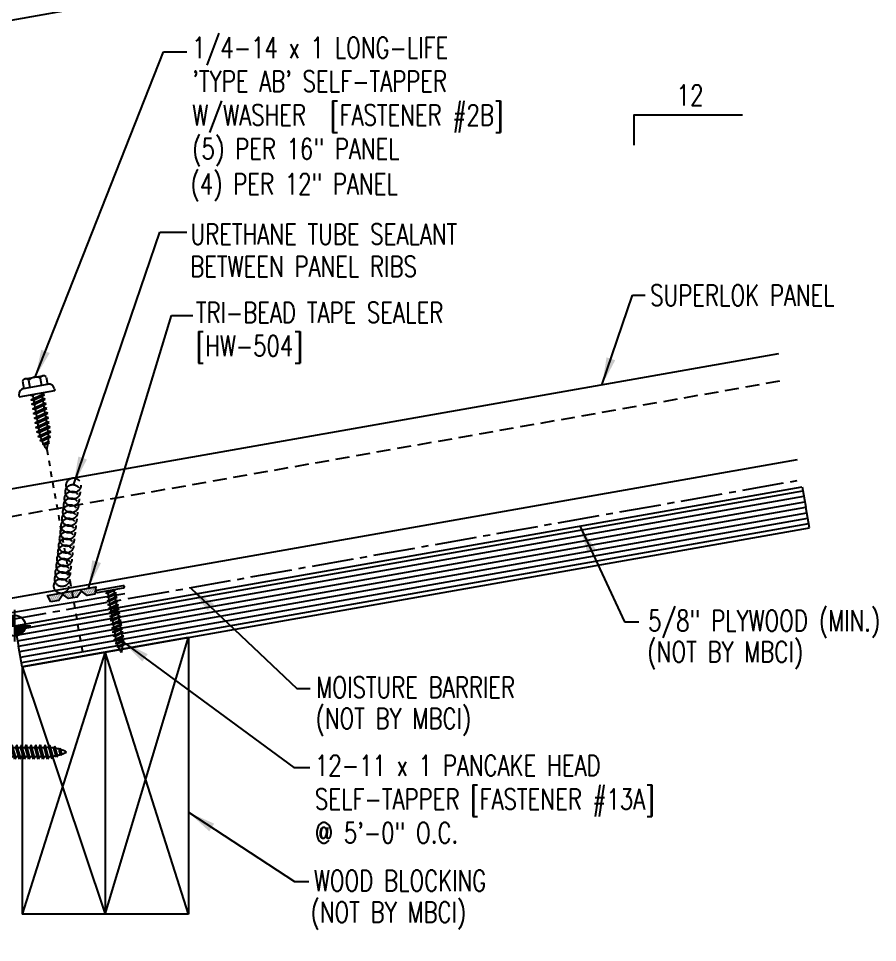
# Model space of a CAD drawing. Header units: inches. Extents: x 1.1 to 39.6, y 6.9 to 55.3.
# Drawn here: x 24.15 to 39.64, y 18.4 to 35.05 of the extents above; entities that cross this region are included whole.
import ezdxf
from ezdxf.enums import TextEntityAlignment as Align

# ---------------------------------------------------------------- set-up
doc = ezdxf.new("R2010")
doc.units = ezdxf.units.IN
doc.header["$MEASUREMENT"] = 0
for name, pattern in [('CENTER2', [1.125, 0.75, -0.125, 0.125, -0.125]), ('DASH3', [0.125, 0.0625, -0.0625]), ('HIDDEN2', [0.1875, 0.125, -0.0625])]:
    doc.linetypes.add(name, pattern=pattern)
for name, color, linetype in [('BARRIER', 253, 'CENTER2'), ('DIM', 2, 'Continuous'), ('FASTENER', 9, 'Continuous'), ('MARK', 1, 'Continuous'), ('PANEL', 11, 'Continuous'), ('SEALANT', 253, 'CENTER2'), ('SECTION', 11, 'Continuous'), ('TAPE', 8, 'Continuous'), ('TEXT', 2, 'Continuous'), ('TRIM', 6, 'Continuous'), ('WOOD', 3, 'Continuous')]:
    doc.layers.add(name, color=color, linetype=linetype)
doc.styles.add('TEXT', font='SIMPLEX', dxfattribs={"width": 0.75, "height": 6})
doc.styles.add('TEXT1', font='ROMANS.shx', dxfattribs={"width": 0.75, "height": 0.375})
doc.dimstyles.new('DETAIL', dxfattribs={"dimscale": 4, "dimtxt": 0.375, "dimasz": 0.0625, "dimexe": 0.0625, "dimexo": 0.125, "dimgap": 0.0625, "dimtad": 1, "dimdec": 4, "dimzin": 3, "dimdsep": 46, "dimlunit": 4, "dimtxsty": 'TEXT1', "dimblk": 'ARCHTICK', "dimcen": 0.0625, "dimclrd": 7, "dimclre": 7, "dimclrt": 2, "dimadec": 0, "dimazin": 0, "dimtfac": 0.59375, "dimtdec": 4, "dimtmove": 0, "dimatfit": 3, "dimfxl": 0, "dimfrac": 2, "dimtolj": 1, "dimtzin": 3, "dimarcsym": 0})
doc.dimstyles.new('DETAIL$7', dxfattribs={"dimscale": 4, "dimtxt": 6, "dimasz": 0.125, "dimexe": 0.0625, "dimexo": 0.125, "dimgap": 0.0625, "dimtad": 1, "dimdec": 5, "dimzin": 3, "dimdsep": 46, "dimlunit": 4, "dimtxsty": 'TEXT', "dimblk": 'ARCHTICK', "dimcen": 0.0625, "dimclrd": 7, "dimclre": 7, "dimclrt": 2, "dimadec": 0, "dimazin": 0, "dimtfac": 0.666667, "dimtdec": 5, "dimtmove": 0, "dimatfit": 3, "dimfxl": 0, "dimfrac": 2, "dimtolj": 1, "dimtzin": 3, "dimarcsym": 0})

# ---------------------------------------------------------------- blocks, each defined once
blk = doc.blocks.new('*X2')
at = {"color": 0}
for p, q in [((-0.434, 0.135), (-0.434, 0.135)), ((-0.434, 0.123), (-0.434, 0.123)), ((-0.422, 0.141), (-0.422, 0.141)), ((-0.422, 0.129), (-0.422, 0.129)), ((-0.422, 0.117), (-0.422, 0.117)), ((-0.422, 0.105), (-0.422, 0.105)), ((-0.422, 0.094), (-0.422, 0.094)), ((-0.422, 0.082), (-0.422, 0.082)), ((-0.41, 0.135), (-0.41, 0.135)), ((-0.41, 0.123), (-0.41, 0.123)), ((-0.41, 0.111), (-0.41, 0.111)), ((-0.41, 0.1), (-0.41, 0.1)), ((-0.41, 0.088), (-0.41, 0.088)), ((-0.41, 0.076), (-0.41, 0.076)), ((-0.41, 0.064), (-0.41, 0.064)), ((-0.41, 0.053), (-0.41, 0.053)), ((-0.41, 0.041), (-0.41, 0.041)), ((-0.398, 0.141), (-0.398, 0.141)), ((-0.398, 0.129), (-0.398, 0.129)), ((-0.398, 0.117), (-0.398, 0.117)), ((-0.398, 0.105), (-0.398, 0.105)), ((-0.398, 0.094), (-0.398, 0.094)), ((-0.398, 0.082), (-0.398, 0.082)), ((-0.398, 0.07), (-0.398, 0.07)), ((-0.398, 0.059), (-0.398, 0.059)), ((-0.398, 0.047), (-0.398, 0.047)), ((-0.398, 0.035), (-0.398, 0.035)), ((-0.398, 0.023), (-0.398, 0.023)), ((-0.387, 0.135), (-0.387, 0.135)), ((-0.387, 0.123), (-0.387, 0.123)), ((-0.387, 0.111), (-0.387, 0.111)), ((-0.387, 0.1), (-0.387, 0.1)), ((-0.387, 0.088), (-0.387, 0.088)), ((-0.387, 0.076), (-0.387, 0.076)), ((-0.387, 0.064), (-0.387, 0.064)), ((-0.387, 0.053), (-0.387, 0.053)), ((-0.387, 0.041), (-0.387, 0.041)), ((-0.387, 0.029), (-0.387, 0.029)), ((-0.375, 0.141), (-0.375, 0.141)), ((-0.375, 0.129), (-0.375, 0.129)), ((-0.375, 0.117), (-0.375, 0.117)), ((-0.375, 0.105), (-0.375, 0.105)), ((-0.375, 0.094), (-0.375, 0.094)), ((-0.375, 0.082), (-0.375, 0.082)), ((-0.375, 0.07), (-0.375, 0.07)), ((-0.375, 0.059), (-0.375, 0.059)), ((-0.375, 0.047), (-0.375, 0.047)), ((-0.375, 0.035), (-0.375, 0.035)), ((-0.375, 0.023), (-0.375, 0.023)), ((-0.363, 0.135), (-0.363, 0.135)), ((-0.363, 0.123), (-0.363, 0.123)), ((-0.363, 0.111), (-0.363, 0.111)), ((-0.363, 0.1), (-0.363, 0.1)), ((-0.363, 0.088), (-0.363, 0.088)), ((-0.363, 0.076), (-0.363, 0.076)), ((-0.363, 0.064), (-0.363, 0.064)), ((-0.363, 0.053), (-0.363, 0.053)), ((-0.363, 0.041), (-0.363, 0.041)), ((-0.363, 0.029), (-0.363, 0.029)), ((-0.352, 0.141), (-0.352, 0.141)), ((-0.352, 0.129), (-0.352, 0.129)), ((-0.352, 0.117), (-0.352, 0.117)), ((-0.352, 0.105), (-0.352, 0.105)), ((-0.352, 0.094), (-0.352, 0.094)), ((-0.352, 0.082), (-0.352, 0.082)), ((-0.352, 0.07), (-0.352, 0.07)), ((-0.352, 0.059), (-0.352, 0.059)), ((-0.352, 0.047), (-0.352, 0.047)), ((-0.352, 0.035), (-0.352, 0.035)), ((-0.352, 0.023), (-0.352, 0.023)), ((-0.34, 0.135), (-0.34, 0.135)), ((-0.34, 0.123), (-0.34, 0.123)), ((-0.34, 0.111), (-0.34, 0.111)), ((-0.34, 0.1), (-0.34, 0.1)), ((-0.34, 0.088), (-0.34, 0.088)), ((-0.34, 0.076), (-0.34, 0.076)), ((-0.34, 0.064), (-0.34, 0.064)), ((-0.34, 0.053), (-0.34, 0.053)), ((-0.34, 0.041), (-0.34, 0.041)), ((-0.34, 0.029), (-0.34, 0.029)), ((-0.328, 0.141), (-0.328, 0.141)), ((-0.328, 0.129), (-0.328, 0.129)), ((-0.328, 0.117), (-0.328, 0.117)), ((-0.328, 0.105), (-0.328, 0.105)), ((-0.328, 0.094), (-0.328, 0.094)), ((-0.328, 0.082), (-0.328, 0.082)), ((-0.328, 0.07), (-0.328, 0.07)), ((-0.328, 0.059), (-0.328, 0.059)), ((-0.328, 0.047), (-0.328, 0.047)), ((-0.328, 0.035), (-0.328, 0.035)), ((-0.328, 0.023), (-0.328, 0.023)), ((-0.316, 0.135), (-0.316, 0.135)), ((-0.316, 0.123), (-0.316, 0.123)), ((-0.316, 0.111), (-0.316, 0.111)), ((-0.316, 0.1), (-0.316, 0.1)), ((-0.316, 0.088), (-0.316, 0.088)), ((-0.316, 0.076), (-0.316, 0.076)), ((-0.316, 0.064), (-0.316, 0.064)), ((-0.316, 0.053), (-0.316, 0.053)), ((-0.316, 0.041), (-0.316, 0.041)), ((-0.316, 0.029), (-0.316, 0.029)), ((-0.305, 0.141), (-0.305, 0.141)), ((-0.305, 0.129), (-0.305, 0.129)), ((-0.305, 0.117), (-0.305, 0.117)), ((-0.305, 0.105), (-0.305, 0.105)), ((-0.305, 0.094), (-0.305, 0.094)), ((-0.305, 0.082), (-0.305, 0.082)), ((-0.305, 0.07), (-0.305, 0.07)), ((-0.305, 0.059), (-0.305, 0.059)), ((-0.305, 0.047), (-0.305, 0.047)), ((-0.305, 0.035), (-0.305, 0.035)), ((-0.305, 0.023), (-0.305, 0.023)), ((-0.293, 0.135), (-0.293, 0.135)), ((-0.293, 0.123), (-0.293, 0.123)), ((-0.293, 0.111), (-0.293, 0.111)), ((-0.293, 0.1), (-0.293, 0.1)), ((-0.293, 0.088), (-0.293, 0.088)), ((-0.293, 0.076), (-0.293, 0.076)), ((-0.293, 0.064), (-0.293, 0.064)), ((-0.293, 0.053), (-0.293, 0.053)), ((-0.293, 0.041), (-0.293, 0.041)), ((-0.293, 0.029), (-0.293, 0.029)), ((-0.281, 0.141), (-0.281, 0.141)), ((-0.281, 0.129), (-0.281, 0.129)), ((-0.281, 0.117), (-0.281, 0.117)), ((-0.281, 0.105), (-0.281, 0.105)), ((-0.281, 0.094), (-0.281, 0.094)), ((-0.281, 0.082), (-0.281, 0.082)), ((-0.281, 0.07), (-0.281, 0.07)), ((-0.281, 0.059), (-0.281, 0.059)), ((-0.281, 0.047), (-0.281, 0.047)), ((-0.281, 0.035), (-0.281, 0.035)), ((-0.281, 0.023), (-0.281, 0.023)), ((-0.27, 0.135), (-0.27, 0.135)), ((-0.27, 0.123), (-0.27, 0.123)), ((-0.27, 0.111), (-0.27, 0.111)), ((-0.27, 0.1), (-0.27, 0.1)), ((-0.27, 0.088), (-0.27, 0.088)), ((-0.27, 0.076), (-0.27, 0.076)), ((-0.27, 0.064), (-0.27, 0.064)), ((-0.27, 0.053), (-0.27, 0.053)), ((-0.27, 0.041), (-0.27, 0.041)), ((-0.27, 0.029), (-0.27, 0.029)), ((-0.258, 0.141), (-0.258, 0.141)), ((-0.258, 0.129), (-0.258, 0.129)), ((-0.258, 0.117), (-0.258, 0.117)), ((-0.258, 0.105), (-0.258, 0.105)), ((-0.258, 0.094), (-0.258, 0.094)), ((-0.258, 0.082), (-0.258, 0.082)), ((-0.258, 0.07), (-0.258, 0.07)), ((-0.258, 0.059), (-0.258, 0.059)), ((-0.258, 0.047), (-0.258, 0.047)), ((-0.258, 0.035), (-0.258, 0.035)), ((-0.258, 0.023), (-0.258, 0.023)), ((-0.246, 0.135), (-0.246, 0.135)), ((-0.246, 0.123), (-0.246, 0.123)), ((-0.246, 0.111), (-0.246, 0.111)), ((-0.246, 0.1), (-0.246, 0.1)), ((-0.246, 0.088), (-0.246, 0.088)), ((-0.246, 0.076), (-0.246, 0.076)), ((-0.246, 0.064), (-0.246, 0.064)), ((-0.246, 0.053), (-0.246, 0.053)), ((-0.246, 0.041), (-0.246, 0.041)), ((-0.234, 0.141), (-0.234, 0.141)), ((-0.234, 0.129), (-0.234, 0.129)), ((-0.234, 0.117), (-0.234, 0.117)), ((-0.234, 0.105), (-0.234, 0.105)), ((-0.234, 0.094), (-0.234, 0.094)), ((-0.234, 0.082), (-0.234, 0.082)), ((-0.234, 0.07), (-0.234, 0.07)), ((-0.234, 0.059), (-0.234, 0.059)), ((-0.234, 0.047), (-0.234, 0.047)), ((-0.223, 0.135), (-0.223, 0.135)), ((-0.223, 0.123), (-0.223, 0.123)), ((-0.223, 0.111), (-0.223, 0.111)), ((-0.223, 0.1), (-0.223, 0.1)), ((-0.223, 0.088), (-0.223, 0.088)), ((-0.223, 0.076), (-0.223, 0.076)), ((-0.223, 0.064), (-0.223, 0.064)), ((-0.211, 0.141), (-0.211, 0.141)), ((-0.211, 0.129), (-0.211, 0.129)), ((-0.211, 0.117), (-0.211, 0.117)), ((-0.211, 0.105), (-0.211, 0.105)), ((-0.211, 0.094), (-0.211, 0.094)), ((-0.211, 0.082), (-0.211, 0.082)), ((-0.211, 0.07), (-0.211, 0.07)), ((-0.199, 0.135), (-0.199, 0.135)), ((-0.199, 0.123), (-0.199, 0.123)), ((-0.199, 0.111), (-0.199, 0.111)), ((-0.199, 0.1), (-0.199, 0.1)), ((-0.199, 0.088), (-0.199, 0.088)), ((-0.188, 0.141), (-0.188, 0.141)), ((-0.188, 0.129), (-0.188, 0.129)), ((-0.188, 0.117), (-0.188, 0.117)), ((-0.188, 0.105), (-0.188, 0.105)), ((-0.188, 0.094), (-0.188, 0.094)), ((-0.176, 0.135), (-0.176, 0.135)), ((-0.176, 0.123), (-0.176, 0.123)), ((-0.176, 0.111), (-0.176, 0.111)), ((-0.164, 0.141), (-0.164, 0.141)), ((-0.164, 0.129), (-0.164, 0.129)), ((-0.164, 0.117), (-0.164, 0.117)), ((-0.164, 0.105), (-0.164, 0.105)), ((-0.152, 0.135), (-0.152, 0.135)), ((-0.152, 0.123), (-0.152, 0.123)), ((-0.152, 0.111), (-0.152, 0.111)), ((-0.152, 0.1), (-0.152, 0.1)), ((-0.141, 0.141), (-0.141, 0.141)), ((-0.141, 0.129), (-0.141, 0.129)), ((-0.141, 0.117), (-0.141, 0.117)), ((-0.141, 0.105), (-0.141, 0.105)), ((-0.141, 0.094), (-0.141, 0.094)), ((-0.141, 0.082), (-0.141, 0.082)), ((-0.129, 0.135), (-0.129, 0.135)), ((-0.129, 0.123), (-0.129, 0.123)), ((-0.129, 0.111), (-0.129, 0.111)), ((-0.129, 0.1), (-0.129, 0.1)), ((-0.129, 0.088), (-0.129, 0.088)), ((-0.129, 0.076), (-0.129, 0.076)), ((-0.117, 0.141), (-0.117, 0.141)), ((-0.117, 0.129), (-0.117, 0.129)), ((-0.117, 0.117), (-0.117, 0.117)), ((-0.117, 0.105), (-0.117, 0.105)), ((-0.117, 0.094), (-0.117, 0.094)), ((-0.117, 0.082), (-0.117, 0.082)), ((-0.117, 0.07), (-0.117, 0.07)), ((-0.117, 0.059), (-0.117, 0.059)), ((-0.105, 0.135), (-0.105, 0.135)), ((-0.105, 0.123), (-0.105, 0.123)), ((-0.105, 0.111), (-0.105, 0.111)), ((-0.105, 0.1), (-0.105, 0.1)), ((-0.105, 0.088), (-0.105, 0.088)), ((-0.105, 0.076), (-0.105, 0.076)), ((-0.105, 0.064), (-0.105, 0.064)), ((-0.105, 0.053), (-0.105, 0.053)), ((-0.094, 0.141), (-0.094, 0.141)), ((-0.094, 0.129), (-0.094, 0.129)), ((-0.094, 0.117), (-0.094, 0.117)), ((-0.094, 0.105), (-0.094, 0.105)), ((-0.094, 0.094), (-0.094, 0.094)), ((-0.094, 0.082), (-0.094, 0.082)), ((-0.094, 0.07), (-0.094, 0.07)), ((-0.094, 0.059), (-0.094, 0.059)), ((-0.094, 0.047), (-0.094, 0.047)), ((-0.094, 0.035), (-0.094, 0.035)), ((-0.082, 0.135), (-0.082, 0.135)), ((-0.082, 0.123), (-0.082, 0.123)), ((-0.082, 0.111), (-0.082, 0.111)), ((-0.082, 0.1), (-0.082, 0.1)), ((-0.082, 0.088), (-0.082, 0.088)), ((-0.082, 0.076), (-0.082, 0.076)), ((-0.082, 0.064), (-0.082, 0.064)), ((-0.082, 0.053), (-0.082, 0.053)), ((-0.082, 0.041), (-0.082, 0.041)), ((-0.082, 0.029), (-0.082, 0.029)), ((-0.07, 0.141), (-0.07, 0.141)), ((-0.07, 0.129), (-0.07, 0.129)), ((-0.07, 0.117), (-0.07, 0.117)), ((-0.07, 0.105), (-0.07, 0.105)), ((-0.07, 0.094), (-0.07, 0.094)), ((-0.07, 0.082), (-0.07, 0.082)), ((-0.07, 0.07), (-0.07, 0.07)), ((-0.07, 0.059), (-0.07, 0.059)), ((-0.07, 0.047), (-0.07, 0.047)), ((-0.07, 0.035), (-0.07, 0.035)), ((-0.07, 0.023), (-0.07, 0.023)), ((-0.059, 0.135), (-0.059, 0.135)), ((-0.059, 0.123), (-0.059, 0.123)), ((-0.059, 0.111), (-0.059, 0.111)), ((-0.059, 0.1), (-0.059, 0.1)), ((-0.059, 0.088), (-0.059, 0.088)), ((-0.059, 0.076), (-0.059, 0.076)), ((-0.059, 0.064), (-0.059, 0.064)), ((-0.059, 0.053), (-0.059, 0.053)), ((-0.059, 0.041), (-0.059, 0.041)), ((-0.059, 0.029), (-0.059, 0.029)), ((-0.047, 0.141), (-0.047, 0.141)), ((-0.047, 0.129), (-0.047, 0.129)), ((-0.047, 0.117), (-0.047, 0.117)), ((-0.047, 0.105), (-0.047, 0.105)), ((-0.047, 0.094), (-0.047, 0.094)), ((-0.047, 0.082), (-0.047, 0.082)), ((-0.047, 0.07), (-0.047, 0.07)), ((-0.047, 0.059), (-0.047, 0.059)), ((-0.047, 0.047), (-0.047, 0.047)), ((-0.047, 0.035), (-0.047, 0.035)), ((-0.047, 0.023), (-0.047, 0.023)), ((-0.035, 0.135), (-0.035, 0.135)), ((-0.035, 0.123), (-0.035, 0.123)), ((-0.035, 0.111), (-0.035, 0.111)), ((-0.035, 0.1), (-0.035, 0.1)), ((-0.035, 0.088), (-0.035, 0.088)), ((-0.035, 0.076), (-0.035, 0.076)), ((-0.035, 0.064), (-0.035, 0.064)), ((-0.035, 0.053), (-0.035, 0.053)), ((-0.035, 0.041), (-0.035, 0.041)), ((-0.035, 0.029), (-0.035, 0.029)), ((-0.023, 0.141), (-0.023, 0.141)), ((-0.023, 0.129), (-0.023, 0.129)), ((-0.023, 0.117), (-0.023, 0.117)), ((-0.023, 0.105), (-0.023, 0.105)), ((-0.023, 0.094), (-0.023, 0.094)), ((-0.023, 0.082), (-0.023, 0.082)), ((-0.023, 0.07), (-0.023, 0.07)), ((-0.023, 0.059), (-0.023, 0.059)), ((-0.023, 0.047), (-0.023, 0.047)), ((-0.023, 0.035), (-0.023, 0.035)), ((-0.023, 0.023), (-0.023, 0.023)), ((-0.012, 0.135), (-0.012, 0.135)), ((-0.012, 0.123), (-0.012, 0.123)), ((-0.012, 0.111), (-0.012, 0.111)), ((-0.012, 0.1), (-0.012, 0.1)), ((-0.012, 0.088), (-0.012, 0.088)), ((-0.012, 0.076), (-0.012, 0.076)), ((-0.012, 0.064), (-0.012, 0.064)), ((-0.012, 0.053), (-0.012, 0.053)), ((-0.012, 0.041), (-0.012, 0.041)), ((-0.012, 0.029), (-0.012, 0.029)), ((0, 0.141), (0, 0.141)), ((0, 0.129), (0, 0.129)), ((0, 0.117), (0, 0.117)), ((0, 0.105), (0, 0.105)), ((0, 0.094), (0, 0.094)), ((0, 0.082), (0, 0.082)), ((0, 0.07), (0, 0.07)), ((0, 0.059), (0, 0.059)), ((0, 0.047), (0, 0.047)), ((0, 0.035), (0, 0.035)), ((0, 0.023), (0, 0.023)), ((0.012, 0.135), (0.012, 0.135)), ((0.012, 0.123), (0.012, 0.123)), ((0.012, 0.111), (0.012, 0.111)), ((0.012, 0.1), (0.012, 0.1)), ((0.012, 0.088), (0.012, 0.088)), ((0.012, 0.076), (0.012, 0.076)), ((0.012, 0.064), (0.012, 0.064)), ((0.012, 0.053), (0.012, 0.053)), ((0.012, 0.041), (0.012, 0.041)), ((0.012, 0.029), (0.012, 0.029)), ((0.023, 0.141), (0.023, 0.141)), ((0.023, 0.129), (0.023, 0.129)), ((0.023, 0.117), (0.023, 0.117)), ((0.023, 0.105), (0.023, 0.105)), ((0.023, 0.094), (0.023, 0.094)), ((0.023, 0.082), (0.023, 0.082)), ((0.023, 0.07), (0.023, 0.07)), ((0.023, 0.059), (0.023, 0.059)), ((0.023, 0.047), (0.023, 0.047)), ((0.023, 0.035), (0.023, 0.035)), ((0.023, 0.023), (0.023, 0.023)), ((0.035, 0.135), (0.035, 0.135)), ((0.035, 0.123), (0.035, 0.123)), ((0.035, 0.111), (0.035, 0.111)), ((0.035, 0.1), (0.035, 0.1)), ((0.035, 0.088), (0.035, 0.088)), ((0.035, 0.076), (0.035, 0.076)), ((0.035, 0.064), (0.035, 0.064)), ((0.035, 0.053), (0.035, 0.053)), ((0.035, 0.041), (0.035, 0.041)), ((0.035, 0.029), (0.035, 0.029)), ((0.047, 0.141), (0.047, 0.141)), ((0.047, 0.129), (0.047, 0.129)), ((0.047, 0.117), (0.047, 0.117)), ((0.047, 0.105), (0.047, 0.105)), ((0.047, 0.094), (0.047, 0.094)), ((0.047, 0.082), (0.047, 0.082)), ((0.047, 0.07), (0.047, 0.07)), ((0.047, 0.059), (0.047, 0.059)), ((0.047, 0.047), (0.047, 0.047)), ((0.047, 0.035), (0.047, 0.035)), ((0.047, 0.023), (0.047, 0.023)), ((0.059, 0.135), (0.059, 0.135)), ((0.059, 0.123), (0.059, 0.123)), ((0.059, 0.111), (0.059, 0.111)), ((0.059, 0.1), (0.059, 0.1)), ((0.059, 0.088), (0.059, 0.088)), ((0.059, 0.076), (0.059, 0.076)), ((0.059, 0.064), (0.059, 0.064)), ((0.059, 0.053), (0.059, 0.053)), ((0.059, 0.041), (0.059, 0.041)), ((0.059, 0.029), (0.059, 0.029)), ((0.07, 0.141), (0.07, 0.141)), ((0.07, 0.129), (0.07, 0.129)), ((0.07, 0.117), (0.07, 0.117)), ((0.07, 0.105), (0.07, 0.105)), ((0.07, 0.094), (0.07, 0.094)), ((0.07, 0.082), (0.07, 0.082)), ((0.07, 0.07), (0.07, 0.07)), ((0.07, 0.059), (0.07, 0.059)), ((0.07, 0.047), (0.07, 0.047)), ((0.07, 0.035), (0.07, 0.035)), ((0.07, 0.023), (0.07, 0.023)), ((0.082, 0.135), (0.082, 0.135)), ((0.082, 0.123), (0.082, 0.123)), ((0.082, 0.111), (0.082, 0.111)), ((0.082, 0.1), (0.082, 0.1)), ((0.082, 0.088), (0.082, 0.088)), ((0.082, 0.076), (0.082, 0.076)), ((0.082, 0.064), (0.082, 0.064)), ((0.082, 0.053), (0.082, 0.053)), ((0.082, 0.041), (0.082, 0.041)), ((0.082, 0.029), (0.082, 0.029)), ((0.094, 0.141), (0.094, 0.141)), ((0.094, 0.129), (0.094, 0.129)), ((0.094, 0.117), (0.094, 0.117)), ((0.094, 0.105), (0.094, 0.105)), ((0.094, 0.094), (0.094, 0.094)), ((0.094, 0.082), (0.094, 0.082)), ((0.094, 0.07), (0.094, 0.07)), ((0.094, 0.059), (0.094, 0.059)), ((0.094, 0.047), (0.094, 0.047)), ((0.094, 0.035), (0.094, 0.035)), ((0.105, 0.135), (0.105, 0.135)), ((0.105, 0.123), (0.105, 0.123)), ((0.105, 0.111), (0.105, 0.111)), ((0.105, 0.1), (0.105, 0.1)), ((0.105, 0.088), (0.105, 0.088)), ((0.105, 0.076), (0.105, 0.076)), ((0.105, 0.064), (0.105, 0.064)), ((0.105, 0.053), (0.105, 0.053)), ((0.117, 0.141), (0.117, 0.141)), ((0.117, 0.129), (0.117, 0.129)), ((0.117, 0.117), (0.117, 0.117)), ((0.117, 0.105), (0.117, 0.105)), ((0.117, 0.094), (0.117, 0.094)), ((0.117, 0.082), (0.117, 0.082)), ((0.117, 0.07), (0.117, 0.07)), ((0.117, 0.059), (0.117, 0.059)), ((0.129, 0.135), (0.129, 0.135)), ((0.129, 0.123), (0.129, 0.123)), ((0.129, 0.111), (0.129, 0.111)), ((0.129, 0.1), (0.129, 0.1)), ((0.129, 0.088), (0.129, 0.088)), ((0.129, 0.076), (0.129, 0.076)), ((0.141, 0.141), (0.141, 0.141)), ((0.141, 0.129), (0.141, 0.129)), ((0.141, 0.117), (0.141, 0.117)), ((0.141, 0.105), (0.141, 0.105)), ((0.141, 0.094), (0.141, 0.094)), ((0.141, 0.082), (0.141, 0.082)), ((0.152, 0.135), (0.152, 0.135)), ((0.152, 0.123), (0.152, 0.123)), ((0.152, 0.111), (0.152, 0.111)), ((0.152, 0.1), (0.152, 0.1)), ((0.164, 0.141), (0.164, 0.141)), ((0.164, 0.129), (0.164, 0.129)), ((0.164, 0.117), (0.164, 0.117)), ((0.164, 0.105), (0.164, 0.105)), ((0.176, 0.135), (0.176, 0.135)), ((0.176, 0.123), (0.176, 0.123)), ((0.176, 0.111), (0.176, 0.111)), ((0.188, 0.141), (0.188, 0.141)), ((0.188, 0.129), (0.188, 0.129)), ((0.188, 0.117), (0.188, 0.117)), ((0.188, 0.105), (0.188, 0.105)), ((0.188, 0.094), (0.188, 0.094)), ((0.199, 0.135), (0.199, 0.135)), ((0.199, 0.123), (0.199, 0.123)), ((0.199, 0.111), (0.199, 0.111)), ((0.199, 0.1), (0.199, 0.1)), ((0.199, 0.088), (0.199, 0.088)), ((0.211, 0.141), (0.211, 0.141)), ((0.211, 0.129), (0.211, 0.129)), ((0.211, 0.117), (0.211, 0.117)), ((0.211, 0.105), (0.211, 0.105)), ((0.211, 0.094), (0.211, 0.094)), ((0.211, 0.082), (0.211, 0.082)), ((0.211, 0.07), (0.211, 0.07)), ((0.223, 0.135), (0.223, 0.135)), ((0.223, 0.123), (0.223, 0.123)), ((0.223, 0.111), (0.223, 0.111)), ((0.223, 0.1), (0.223, 0.1)), ((0.223, 0.088), (0.223, 0.088)), ((0.223, 0.076), (0.223, 0.076)), ((0.223, 0.064), (0.223, 0.064)), ((0.234, 0.141), (0.234, 0.141)), ((0.234, 0.129), (0.234, 0.129)), ((0.234, 0.117), (0.234, 0.117)), ((0.234, 0.105), (0.234, 0.105)), ((0.234, 0.094), (0.234, 0.094)), ((0.234, 0.082), (0.234, 0.082)), ((0.234, 0.07), (0.234, 0.07)), ((0.234, 0.059), (0.234, 0.059)), ((0.234, 0.047), (0.234, 0.047)), ((0.246, 0.135), (0.246, 0.135)), ((0.246, 0.123), (0.246, 0.123)), ((0.246, 0.111), (0.246, 0.111)), ((0.246, 0.1), (0.246, 0.1)), ((0.246, 0.088), (0.246, 0.088)), ((0.246, 0.076), (0.246, 0.076)), ((0.246, 0.064), (0.246, 0.064)), ((0.246, 0.053), (0.246, 0.053)), ((0.246, 0.041), (0.246, 0.041)), ((0.258, 0.141), (0.258, 0.141)), ((0.258, 0.129), (0.258, 0.129)), ((0.258, 0.117), (0.258, 0.117)), ((0.258, 0.105), (0.258, 0.105)), ((0.258, 0.094), (0.258, 0.094)), ((0.258, 0.082), (0.258, 0.082)), ((0.258, 0.07), (0.258, 0.07)), ((0.258, 0.059), (0.258, 0.059)), ((0.258, 0.047), (0.258, 0.047)), ((0.258, 0.035), (0.258, 0.035)), ((0.258, 0.023), (0.258, 0.023)), ((0.27, 0.135), (0.27, 0.135)), ((0.27, 0.123), (0.27, 0.123)), ((0.27, 0.111), (0.27, 0.111)), ((0.27, 0.1), (0.27, 0.1)), ((0.27, 0.088), (0.27, 0.088)), ((0.27, 0.076), (0.27, 0.076)), ((0.27, 0.064), (0.27, 0.064)), ((0.27, 0.053), (0.27, 0.053)), ((0.27, 0.041), (0.27, 0.041)), ((0.27, 0.029), (0.27, 0.029)), ((0.281, 0.141), (0.281, 0.141)), ((0.281, 0.129), (0.281, 0.129)), ((0.281, 0.117), (0.281, 0.117)), ((0.281, 0.105), (0.281, 0.105)), ((0.281, 0.094), (0.281, 0.094)), ((0.281, 0.082), (0.281, 0.082)), ((0.281, 0.07), (0.281, 0.07)), ((0.281, 0.059), (0.281, 0.059)), ((0.281, 0.047), (0.281, 0.047)), ((0.281, 0.035), (0.281, 0.035)), ((0.281, 0.023), (0.281, 0.023)), ((0.293, 0.135), (0.293, 0.135)), ((0.293, 0.123), (0.293, 0.123)), ((0.293, 0.111), (0.293, 0.111)), ((0.293, 0.1), (0.293, 0.1)), ((0.293, 0.088), (0.293, 0.088)), ((0.293, 0.076), (0.293, 0.076)), ((0.293, 0.064), (0.293, 0.064)), ((0.293, 0.053), (0.293, 0.053)), ((0.293, 0.041), (0.293, 0.041)), ((0.293, 0.029), (0.293, 0.029)), ((0.305, 0.141), (0.305, 0.141)), ((0.305, 0.129), (0.305, 0.129)), ((0.305, 0.117), (0.305, 0.117)), ((0.305, 0.105), (0.305, 0.105)), ((0.305, 0.094), (0.305, 0.094)), ((0.305, 0.082), (0.305, 0.082)), ((0.305, 0.07), (0.305, 0.07)), ((0.305, 0.059), (0.305, 0.059)), ((0.305, 0.047), (0.305, 0.047)), ((0.305, 0.035), (0.305, 0.035)), ((0.305, 0.023), (0.305, 0.023)), ((0.316, 0.135), (0.316, 0.135)), ((0.316, 0.123), (0.316, 0.123)), ((0.316, 0.111), (0.316, 0.111)), ((0.316, 0.1), (0.316, 0.1)), ((0.316, 0.088), (0.316, 0.088)), ((0.316, 0.076), (0.316, 0.076)), ((0.316, 0.064), (0.316, 0.064)), ((0.316, 0.053), (0.316, 0.053)), ((0.316, 0.041), (0.316, 0.041)), ((0.316, 0.029), (0.316, 0.029)), ((0.328, 0.141), (0.328, 0.141)), ((0.328, 0.129), (0.328, 0.129)), ((0.328, 0.117), (0.328, 0.117)), ((0.328, 0.105), (0.328, 0.105)), ((0.328, 0.094), (0.328, 0.094)), ((0.328, 0.082), (0.328, 0.082)), ((0.328, 0.07), (0.328, 0.07)), ((0.328, 0.059), (0.328, 0.059)), ((0.328, 0.047), (0.328, 0.047)), ((0.328, 0.035), (0.328, 0.035)), ((0.328, 0.023), (0.328, 0.023)), ((0.34, 0.135), (0.34, 0.135)), ((0.34, 0.123), (0.34, 0.123)), ((0.34, 0.111), (0.34, 0.111)), ((0.34, 0.1), (0.34, 0.1)), ((0.34, 0.088), (0.34, 0.088)), ((0.34, 0.076), (0.34, 0.076)), ((0.34, 0.064), (0.34, 0.064)), ((0.34, 0.053), (0.34, 0.053)), ((0.34, 0.041), (0.34, 0.041)), ((0.34, 0.029), (0.34, 0.029)), ((0.352, 0.141), (0.352, 0.141)), ((0.352, 0.129), (0.352, 0.129)), ((0.352, 0.117), (0.352, 0.117)), ((0.352, 0.105), (0.352, 0.105)), ((0.352, 0.094), (0.352, 0.094)), ((0.352, 0.082), (0.352, 0.082)), ((0.352, 0.07), (0.352, 0.07)), ((0.352, 0.059), (0.352, 0.059)), ((0.352, 0.047), (0.352, 0.047)), ((0.352, 0.035), (0.352, 0.035)), ((0.352, 0.023), (0.352, 0.023)), ((0.363, 0.135), (0.363, 0.135)), ((0.363, 0.123), (0.363, 0.123)), ((0.363, 0.111), (0.363, 0.111)), ((0.363, 0.1), (0.363, 0.1)), ((0.363, 0.088), (0.363, 0.088)), ((0.363, 0.076), (0.363, 0.076)), ((0.363, 0.064), (0.363, 0.064)), ((0.363, 0.053), (0.363, 0.053)), ((0.363, 0.041), (0.363, 0.041)), ((0.363, 0.029), (0.363, 0.029)), ((0.375, 0.141), (0.375, 0.141)), ((0.375, 0.129), (0.375, 0.129)), ((0.375, 0.117), (0.375, 0.117)), ((0.375, 0.105), (0.375, 0.105)), ((0.375, 0.094), (0.375, 0.094)), ((0.375, 0.082), (0.375, 0.082)), ((0.375, 0.07), (0.375, 0.07)), ((0.375, 0.059), (0.375, 0.059)), ((0.375, 0.047), (0.375, 0.047)), ((0.375, 0.035), (0.375, 0.035)), ((0.375, 0.023), (0.375, 0.023)), ((0.387, 0.135), (0.387, 0.135)), ((0.387, 0.123), (0.387, 0.123)), ((0.387, 0.111), (0.387, 0.111)), ((0.387, 0.1), (0.387, 0.1)), ((0.387, 0.088), (0.387, 0.088)), ((0.387, 0.076), (0.387, 0.076)), ((0.387, 0.064), (0.387, 0.064)), ((0.387, 0.053), (0.387, 0.053)), ((0.387, 0.041), (0.387, 0.041)), ((0.387, 0.029), (0.387, 0.029)), ((0.398, 0.141), (0.398, 0.141)), ((0.398, 0.129), (0.398, 0.129)), ((0.398, 0.117), (0.398, 0.117)), ((0.398, 0.105), (0.398, 0.105)), ((0.398, 0.094), (0.398, 0.094)), ((0.398, 0.082), (0.398, 0.082)), ((0.398, 0.07), (0.398, 0.07)), ((0.398, 0.059), (0.398, 0.059)), ((0.398, 0.047), (0.398, 0.047)), ((0.398, 0.035), (0.398, 0.035)), ((0.398, 0.023), (0.398, 0.023)), ((0.41, 0.135), (0.41, 0.135)), ((0.41, 0.123), (0.41, 0.123)), ((0.41, 0.111), (0.41, 0.111)), ((0.41, 0.1), (0.41, 0.1)), ((0.41, 0.088), (0.41, 0.088)), ((0.41, 0.076), (0.41, 0.076)), ((0.41, 0.064), (0.41, 0.064)), ((0.41, 0.053), (0.41, 0.053)), ((0.41, 0.041), (0.41, 0.041)), ((0.422, 0.141), (0.422, 0.141)), ((0.422, 0.129), (0.422, 0.129)), ((0.422, 0.117), (0.422, 0.117)), ((0.422, 0.105), (0.422, 0.105)), ((0.422, 0.094), (0.422, 0.094)), ((0.422, 0.082), (0.422, 0.082)), ((0.434, 0.135), (0.434, 0.135)), ((0.434, 0.123), (0.434, 0.123))]:
    blk.add_line(p, q, dxfattribs=at)
blk = doc.blocks.new('MB_DBTAP')
at = {"layer": 'TAPE', "color": 9}
blk.add_lwpolyline([(-0.403, 0.018), (-0.442, 0.141), (0.442, 0.141), (0.403, 0.018), (0.26, 0.018), (0.17, 0.109), (0.079, 0.018), (0, 0.018), (-0.079, 0.018), (-0.17, 0.109), (-0.26, 0.018)], close=True, dxfattribs=at)
at = {"layer": 'TAPE', "color": 251}
blk.add_blockref('*X2', (0, 0), dxfattribs=at)
blk = doc.blocks.new('_ArchTick')
at = {"color": 0, "linetype": 'ByBlock', "const_width": 0.15}
blk.add_lwpolyline([(-0.5, -0.5), (0.5, 0.5)], dxfattribs=at)
blk = doc.blocks.new('*D15')
at = {"layer": 'DEFPOINTS', "color": 0}
for p in [(22.208, 34.705), (23.652, 26.514), (22.402, 26.294)]:
    blk.add_point(p, dxfattribs=at)
at = {"layer": 'DIM', "color": 7, "lineweight": -2}
for p, q in [((22.208, 34.705), (25.712, 35.323)), ((23.565, 27.007), (22.165, 34.951)), ((22.315, 26.786), (20.915, 34.731)), ((20.958, 34.484), (22.208, 34.705))]:
    blk.add_line(p, q, dxfattribs=at)
at = {"layer": 'DIM', "color": 7, "lineweight": -2, "xscale": 0.25, "yscale": 0.25, "zscale": 0.25}
for p, rotation in [((22.208, 34.705), 9.99999999999995), ((20.958, 34.484), 189.9999999999999)]:
    blk.add_blockref('_ArchTick', p, dxfattribs=dict(at, rotation=rotation))
at = {"layer": 'DIM', "color": 2, "insert": (24.076, 35.796), "char_height": 0.375, "attachment_point": 5, "rotation": 10, "style": 'TEXT1'}
blk.add_mtext('\\A1;{WALL PANEL}\\P{THICKNESS}', dxfattribs=at)
blk = doc.blocks.new('FZ6')
at = {"layer": 'FASTENER'}
for p, q in [((-0.161, 0.337), (0.161, 0.337)), ((-0.224, 0.171), (0.215, 0.171)), ((-0.215, 0.305), (-0.215, 0.171)), ((-0.107, 0.305), (-0.107, 0.171)), ((0.107, 0.305), (0.107, 0.171)), ((0.215, 0.305), (0.215, 0.171)), ((-0.324, 0.071), (-0.324, 0.037)), ((-0.324, 0.037), (0.324, 0.037)), ((-0.129, 0.035), (-0.124, 0.037)), ((-0.096, 0.017), (-0.129, 0.035)), ((-0.129, -0.049), (0.096, 0.015)), ((-0.124, 0.037), (-0.08, 0.037)), ((-0.096, 0.017), (-0.025, 0.037)), ((-0.08, 0.037), (0.08, 0.037)), ((-0.08, 0.021), (-0.08, -0.035)), ((0.08, 0.037), (0.08, 0.011)), ((0.129, -0.003), (0.096, 0.015)), ((0.324, 0.071), (0.324, 0.037)), ((-0.096, -0.068), (-0.129, -0.049)), ((-0.129, -0.134), (0.096, -0.069)), ((-0.096, -0.152), (-0.129, -0.134)), ((-0.129, -0.218), (0.096, -0.154)), ((-0.096, -0.068), (0.129, -0.004)), ((-0.096, -0.152), (0.129, -0.088)), ((-0.08, -0.063), (-0.08, -0.12)), ((-0.08, -0.148), (-0.08, -0.204)), ((0.08, -0.016), (0.08, -0.074)), ((0.08, -0.102), (0.08, -0.158)), ((0.129, -0.088), (0.096, -0.069)), ((0.129, -0.172), (0.096, -0.154)), ((-0.096, -0.237), (-0.129, -0.218)), ((-0.129, -0.303), (0.096, -0.238)), ((-0.096, -0.321), (-0.129, -0.303)), ((-0.129, -0.387), (0.096, -0.323)), ((-0.096, -0.237), (0.129, -0.172)), ((-0.096, -0.321), (0.129, -0.257)), ((-0.08, -0.232), (-0.08, -0.288)), ((-0.08, -0.317), (-0.08, -0.373)), ((0.08, -0.186), (0.08, -0.243)), ((0.08, -0.27), (0.08, -0.327)), ((0.129, -0.257), (0.096, -0.238)), ((0.129, -0.341), (0.096, -0.323)), ((-0.096, -0.406), (-0.129, -0.387)), ((-0.129, -0.471), (0.096, -0.407)), ((-0.096, -0.49), (-0.129, -0.471)), ((-0.129, -0.556), (0.096, -0.491)), ((-0.096, -0.406), (0.129, -0.341)), ((-0.096, -0.49), (0.129, -0.426)), ((-0.08, -0.401), (-0.08, -0.457)), ((-0.08, -0.485), (-0.08, -0.542)), ((0.08, -0.355), (0.08, -0.412)), ((0.08, -0.44), (0.08, -0.496)), ((0.129, -0.426), (0.096, -0.407)), ((0.129, -0.51), (0.096, -0.491)), ((-0.096, -0.575), (-0.129, -0.556)), ((-0.129, -0.64), (0.096, -0.576)), ((-0.096, -0.659), (-0.129, -0.64)), ((-0.121, -0.722), (0.092, -0.662)), ((-0.096, -0.575), (0.129, -0.51)), ((-0.096, -0.659), (0.129, -0.595)), ((-0.08, -0.57), (-0.08, -0.626)), ((0.08, -0.524), (0.08, -0.58)), ((0.125, -0.68), (0.092, -0.662)), ((0.129, -0.595), (0.096, -0.576)), ((-0.088, -0.741), (-0.121, -0.722)), ((-0.095, -0.799), (0.071, -0.752)), ((-0.061, -0.818), (-0.095, -0.799)), ((-0.088, -0.741), (0.125, -0.68)), ((-0.061, -0.818), (0.104, -0.771)), ((0.104, -0.771), (0.071, -0.752)), ((-0.063, -0.877), (0.034, -0.847)), ((-0.029, -0.895), (-0.063, -0.877)), ((-0.029, -0.895), (0.068, -0.866)), ((0.068, -0.866), (0.034, -0.847))]:
    blk.add_line(p, q, dxfattribs=at)
for centre, radius, start, end in [((-0.161, 0.274), 0.0628, 29.8754, 150.1246), ((0, 0.141), 0.196, 56.9974, 123.0026), ((0.161, 0.274), 0.0628, 29.8754, 150.1246), ((-0.224, 0.071), 0.1, 90, 180), ((0.224, 0.071), 0.1, 0, 90), ((0.676, -0.642), 0.757, 180.9696, 185.1765), ((-0.676, -0.642), 0.757, 358.2537, 2.5109), ((0.676, -0.642), 0.757, 187.255, 191.3837), ((0.676, -0.642), 0.757, 193.4363, 197.6723), ((-0.676, -0.642), 0.757, 343.5473, 349.3968), ((-0.676, -0.642), 0.757, 351.6648, 356.0901), ((0.676, -0.642), 0.757, 199.1495, 206.7351), ((-0.676, -0.642), 0.757, 333.2649, 342.2085)]:
    blk.add_arc(centre, radius, start, end, dxfattribs=at)
blk = doc.blocks.new('A$C3D0C556B')
at = {"layer": 'WOOD'}
for p, q in [((0, 1.523), (4.389, 3.82)), ((0, 3.046), (4.389, 3.82)), ((4.91, 0.866), (4.389, 3.82)), ((0, 3.046), (0, 0)), ((0, 3.046), (4.649, 2.343)), ((4.649, 2.343), (0, 0)), ((0, 1.523), (4.649, 2.343)), ((4.91, 0.866), (0, 1.523)), ((0, 0), (4.91, 0.866))]:
    blk.add_line(p, q, dxfattribs=at)
blk = doc.blocks.new('FD-F2b')
at = {"layer": 'TEXT', "style": 'TEXT1', "width": 0.75}
for s, p in [('1/4-14 x 1 LONG-LIFE', (0.0047, -0.0408)), ("'TYPE AB' SELF-TAPPER", (0.0047, -0.1926)), ('W/WASHER', (0.0047, -0.3444)), ('[FASTENER #2B]', (0.6255, -0.3444))]:
    blk.add_text(s, height=0.09375, dxfattribs=at).set_placement(p)
blk.add_attdef('(QUANTITY)', (0.0047, -0.4962), '', height=0.0938, dxfattribs=at)
at = {"layer": 'TEXT', "style": 'TEXT1', "flags": 1}
for tag, p in [('Color', (0.0199, -0.7145)), ('Calc', (0.0199, -0.7145)), ('Opt1', (0.0199, -0.7145)), ('Opt2', (0.0199, -0.7145)), ('Opt3', (0.0199, -0.7145)), ('Description', (0.0199, -0.7145)), ('Multiple', (0.0199, -0.7145)), ('Part', (0.0199, -0.7145)), ('Spare1', (0.0199, -0.902)), ('Spare2', (0.0199, -0.902)), ('Spare3', (0.0199, -0.902)), ('Spare4', (0.0199, -0.902)), ('Spare5', (0.0199, -0.902)), ('Spare6', (0.0199, -0.902)), ('Spare7', (0.0199, -0.902)), ('Spare8', (0.0199, -0.902)), ('Spare9', (0.0199, -0.902)), ('Spare10', (0.0199, -0.902))]:
    blk.add_attdef(tag, p, '', height=0.0938, dxfattribs=at)
blk = doc.blocks.new('st7')
at = {"layer": 'FASTENER'}
for p, q in [((-0.24, 0.082), (0.24, 0.082)), ((-0.24, 0.037), (0.24, 0.037)), ((-0.093, 0.003), (0.027, 0.037)), ((-0.069, -0.011), (-0.093, 0.003)), ((-0.069, -0.011), (0.095, 0.036)), ((-0.057, 0.037), (-0.057, 0.013)), ((0.059, 0.026), (0.059, -0.025)), ((-0.093, -0.069), (0.071, -0.022)), ((-0.069, -0.082), (-0.093, -0.069)), ((-0.093, -0.14), (0.071, -0.093)), ((-0.069, -0.154), (-0.093, -0.14)), ((-0.093, -0.212), (0.071, -0.165)), ((-0.069, -0.082), (0.095, -0.036)), ((-0.069, -0.154), (0.095, -0.107)), ((-0.057, -0.008), (-0.057, -0.059)), ((-0.057, -0.079), (-0.057, -0.13)), ((-0.057, -0.15), (-0.057, -0.201)), ((0.059, -0.046), (0.059, -0.097)), ((0.059, -0.117), (0.059, -0.168)), ((0.095, -0.036), (0.071, -0.022)), ((0.095, -0.107), (0.071, -0.093)), ((0.095, -0.178), (0.071, -0.165)), ((-0.069, -0.225), (-0.093, -0.212)), ((-0.093, -0.283), (0.071, -0.236)), ((-0.069, -0.296), (-0.093, -0.283)), ((-0.093, -0.354), (0.071, -0.307)), ((-0.069, -0.225), (0.095, -0.178)), ((-0.069, -0.296), (0.095, -0.25)), ((-0.069, -0.368), (0.095, -0.321)), ((-0.057, -0.222), (-0.057, -0.273)), ((-0.057, -0.293), (-0.057, -0.344)), ((0.059, -0.189), (0.059, -0.239)), ((0.059, -0.26), (0.059, -0.311)), ((0.059, -0.331), (0.059, -0.382)), ((0.095, -0.25), (0.071, -0.236)), ((0.095, -0.321), (0.071, -0.307)), ((-0.069, -0.368), (-0.093, -0.354)), ((-0.093, -0.426), (0.071, -0.379)), ((-0.069, -0.439), (-0.093, -0.426)), ((-0.093, -0.497), (0.071, -0.45)), ((-0.069, -0.511), (-0.093, -0.497)), ((-0.069, -0.439), (0.095, -0.392)), ((-0.069, -0.511), (0.095, -0.464)), ((-0.057, -0.365), (-0.057, -0.415)), ((-0.057, -0.436), (-0.057, -0.487)), ((0.059, -0.403), (0.059, -0.454)), ((0.059, -0.474), (0.059, -0.525)), ((0.095, -0.392), (0.071, -0.379)), ((0.095, -0.464), (0.071, -0.45)), ((-0.093, -0.568), (0.071, -0.522)), ((-0.069, -0.582), (-0.093, -0.568)), ((-0.093, -0.64), (0.071, -0.593)), ((-0.069, -0.653), (-0.093, -0.64)), ((-0.093, -0.711), (0.071, -0.664)), ((-0.069, -0.582), (0.095, -0.535)), ((-0.069, -0.653), (0.095, -0.606)), ((-0.057, -0.507), (-0.057, -0.558)), ((-0.057, -0.579), (-0.057, -0.629)), ((-0.057, -0.65), (-0.057, -0.701)), ((0.059, -0.545), (0.059, -0.596)), ((0.059, -0.617), (0.059, -0.668)), ((0.095, -0.535), (0.071, -0.522)), ((0.095, -0.606), (0.071, -0.593)), ((0.095, -0.678), (0.071, -0.664)), ((-0.069, -0.725), (-0.093, -0.711)), ((-0.093, -0.782), (0.071, -0.736)), ((-0.069, -0.796), (-0.093, -0.782)), ((-0.093, -0.854), (0.071, -0.807)), ((-0.069, -0.725), (0.095, -0.678)), ((-0.069, -0.796), (0.095, -0.749)), ((-0.069, -0.867), (0.095, -0.821)), ((-0.057, -0.721), (-0.057, -0.772)), ((-0.057, -0.793), (-0.057, -0.844)), ((0.059, -0.688), (0.059, -0.739)), ((0.059, -0.759), (0.059, -0.81)), ((0.059, -0.831), (0.059, -0.861)), ((0.095, -0.749), (0.071, -0.736)), ((0.095, -0.821), (0.071, -0.807)), ((-0.069, -0.867), (-0.093, -0.854)), ((-0.078, -0.921), (0.061, -0.881)), ((-0.054, -0.934), (-0.078, -0.921)), ((-0.058, -0.986), (0.041, -0.958)), ((-0.034, -1), (-0.058, -0.986)), ((-0.054, -0.934), (0.085, -0.895)), ((-0.034, -1), (0.065, -0.972)), ((0.065, -0.972), (0.041, -0.958)), ((0.085, -0.895), (0.061, -0.881)), ((-0.03, -1.05), (0.006, -1.04)), ((-0.006, -1.063), (-0.03, -1.05)), ((-0.006, -1.063), (0.03, -1.053)), ((0.03, -1.053), (0.006, -1.04))]:
    blk.add_line(p, q, dxfattribs=at)
for centre, radius, start, end in [((-0.238, 0.06), 0.0227, 94.6639, 265.3361), ((0.238, 0.06), 0.0227, 274.6639, 85.3361), ((0.502, -0.853), 0.56, 181.0834, 186.2136), ((0.502, -0.853), 0.56, 188.2489, 193.282), ((0.502, -0.853), 0.56, 194.889, 200.3099), ((-0.501, -0.853), 0.56, 339.4684, 347.2016), ((-0.501, -0.853), 0.56, 348.7524, 354.9475), ((-0.501, -0.853), 0.56, 357.0874, 0.7958), ((0.502, -0.853), 0.56, 201.1572, 206.3807), ((-0.501, -0.853), 0.56, 333.6193, 338.828)]:
    blk.add_arc(centre, radius, start, end, dxfattribs=at)
blk = doc.blocks.new('wp')
at = {"layer": 'SECTION'}
for p, q in [((0, -0.0958), (0, 0.0958)), ((-0.0958, 0), (0.0958, 0))]:
    blk.add_line(p, q, dxfattribs=at)
at = {"layer": 'SECTION', "const_width": 0.0625}
for points in [[(0, 0.0312, 0.414214), (-0.0312, 0, 1)], [(0, -0.0312, 0.414214), (0.0312, 0, 1)]]:
    blk.add_lwpolyline(points, format="xyb", dxfattribs=at)
at = {"layer": 'SECTION'}
blk.add_circle((0, 0), 0.0625, dxfattribs=at)
blk = doc.blocks.new('slopl1')
at = {"layer": 'MARK', "color": 6}
blk.add_lwpolyline([(0, 0), (0, 0.1368), (0.4871, 0.1368)], dxfattribs=at)
at = {"layer": 'MARK', "color": 2, "style": 'TEXT1', "width": 0.75}
blk.add_text('12', height=0.09375, dxfattribs=at).set_placement((0.1909, 0.1779))
blk.add_attdef('SLOPL1', text='', height=0.0938, dxfattribs=at).set_placement((-0.0549, 0.0243), align=Align.RIGHT)
blk = doc.blocks.new('dsc-HW-504')
at = {"layer": 'TEXT', "style": 'TEXT1', "width": 0.75}
for s, p in [('TRI-BEAD TAPE SEALER', (0, 0)), ('[HW-504]', (0, -0.6))]:
    blk.add_text(s, height=0.375, dxfattribs=at).set_placement(p)
at = {"layer": 'TEXT', "style": 'TEXT1', "flags": 1}
for tag, p in [('COLOR', (0, -1.2)), ('CALC', (0, -1.2)), ('OPT1', (0, -1.2)), ('OPT2', (0, -1.2)), ('OPT3', (0, -1.2)), ('GAGE', (0, -1.2)), ('SHPLN', (0, -1.2)), ('PART', (0, -1.2)), ('DESCRIPTION', (0, -1.2)), ('MULTIPLE', (0, -1.2)), ('SPARE1', (0, -1.8)), ('SPARE2', (0, -1.8)), ('SPARE3', (0, -1.8)), ('SPARE4', (0, -1.8)), ('SPARE5', (0, -1.8)), ('SPARE6', (0, -1.8)), ('SPARE7', (0, -1.8)), ('SPARE8', (0, -1.8)), ('SPARE9', (0, -1.8)), ('SPARE10', (0, -1.8))]:
    blk.add_attdef(tag, p, '', height=0.375, dxfattribs=at)
blk = doc.blocks.new('FD-F13A')
at = {"layer": 'TEXT', "style": 'TEXT1', "width": 0.75}
for s, p in [('12-11 x 1 PANCAKE HEAD', (0.0047, -0.0408)), ('SELF-TAPPER [FASTENER #13A]', (0.0047, -0.1926))]:
    blk.add_text(s, height=0.09375, dxfattribs=at).set_placement(p)
blk.add_attdef('(QUANTITY)', (0.0047, -0.3444), '', height=0.0938, dxfattribs=at)

msp = doc.modelspace()

# ---------------------------------------------------------------- linework, layer by layer
at = {"layer": 'BARRIER'}
msp.add_line((23.90984, 24.20898), (38.26172, 26.73961), dxfattribs=at)
at = {"layer": 'FASTENER', "linetype": 'DASH3'}
msp.add_line((24.66078, 27.28779), (25.31385, 23.58407), dxfattribs=at)
at = {"layer": 'PANEL'}
msp.add_line((21.66361, 26.16362), (37.8553, 29.01865), dxfattribs=at)
at = {"layer": 'PANEL', "color": 8, "linetype": 'HIDDEN2', "ltscale": 2}
msp.add_line((21.74892, 25.67978), (37.94061, 28.53481), dxfattribs=at)
at = {"layer": 'PANEL'}
msp.add_lwpolyline([(22.00048, 24.25309), (38.19218, 27.10812)], dxfattribs=at)
at = {"layer": 'SEALANT'}
for centre in [(25.12813, 26.52189), (25.14296, 26.64295), (25.1133, 26.40084), (25.09846, 26.27978), (25.0688, 26.03767), (25.08363, 26.15873), (25.05397, 25.91662), (25.0243, 25.67451), (25.03914, 25.79556), (25.00947, 25.55345), (24.99464, 25.4324), (24.96497, 25.19029), (24.97981, 25.31135), (24.95014, 25.06924), (24.93531, 24.94818), (24.92048, 24.82713)]:
    msp.add_circle(centre, 0.13236, dxfattribs=at)
at = {"layer": 'TRIM'}
msp.add_lwpolyline([(26.06777, 24.68611), (22.61539, 24.11071), (22.61539, 20.11071), (22.21764, 19.71296, 1), (22.30603, 19.62458), (22.57756, 19.8961)], format="xyb", dxfattribs=at)
at = {"layer": 'WOOD', "color": 3, "linetype": 'CONTINUOUS'}
for p, q in [((24.08483, 24.11291), (38.279, 26.61572)), ((38.279, 26.61572), (38.34412, 26.24642)), ((38.40924, 25.87712), (38.34412, 26.24642)), ((24.21506, 23.3743), (38.40924, 25.87712)), ((24.08483, 24.11291), (24.14995, 23.74361)), ((24.21506, 23.3743), (24.14995, 23.74361))]:
    msp.add_line(p, q, dxfattribs=at)
at = {"layer": 'WOOD', "color": 9, "linetype": 'CONTINUOUS'}
for p, q in [((24.09785, 24.03905), (38.29203, 26.54186)), ((24.11522, 23.94057), (38.30939, 26.44338)), ((24.13258, 23.84209), (38.32676, 26.3449)), ((24.14995, 23.74361), (38.34412, 26.24642)), ((24.16731, 23.64512), (38.36149, 26.14794)), ((24.18468, 23.54664), (38.37885, 26.04946)), ((24.20204, 23.44816), (38.39621, 25.95098))]:
    msp.add_line(p, q, dxfattribs=at)

# ---------------------------------------------------------------- block references
at = {"layer": 'FASTENER'}
for name, p, rotation in [('FZ6', (24.49024, 28.25496), 10), ('st7', (25.81446, 24.71419), 10.00000000000039), ('FZ6', (24.03495, 21.83669), 90)]:
    msp.add_blockref(name, p, dxfattribs=dict(at, rotation=rotation))
at = {"layer": 'FASTENER', "xscale": -1, "rotation": 99.99999999999997}
msp.add_blockref('A$C3D0C556B', (27.21506, 23.90328), dxfattribs=at)
at = {"layer": 'MARK', "xscale": 4, "yscale": 4, "zscale": 4}
msp.add_blockref('slopl1', (35.25073, 32.77148), dxfattribs=at)
at = {"layer": 'TAPE', "rotation": 10}
msp.add_blockref('MB_DBTAP', (25.1355, 24.59552), dxfattribs=at)
at = {"layer": 'TEXT', "xscale": 4, "yscale": 4, "zscale": 4}
for name, p, values in [('FD-F2b', (27.26351, 34.50148), {'(QUANTITY)': '(5) PER 16" PANEL'}), ('FD-F13A', (29.47563, 21.57069), {'(QUANTITY)': '@ 5\'-0" O.C.'})]:
    msp.add_blockref(name, p, dxfattribs=at).add_auto_attribs(values)
at = {"layer": 'TEXT'}
msp.add_blockref('dsc-HW-504', (27.34478, 29.5665), dxfattribs=at)
at = {"layer": 'TEXT', "xscale": 3, "yscale": 3, "zscale": 3}
msp.add_blockref('wp', (24.08483, 24.11291), dxfattribs=at)

# ---------------------------------------------------------------- texts
at = {"layer": 'TEXT', "style": 'TEXT1', "width": 0.75}
for s, p in [('(4) PER 12" PANEL', (27.24976, 31.88306)), ('URETHANE TUBE SEALANT', (27.24945, 30.97788)), ('BETWEEN PANEL RIBS', (27.24327, 30.39614)), ('SUPERLOK PANEL', (35.53624, 29.87717)), ('5/8" PLYWOOD (MIN.)', (35.5013, 24.01637)), ('(NOT BY MBCI)', (35.4848, 23.45548)), ('MOISTURE BARRIER', (29.51819, 22.81345)), ('(NOT BY MBCI)', (29.5017, 22.25257)), ('WOOD BLOCKING', (29.47286, 19.33128)), ('(NOT BY MBCI)', (29.41298, 18.76391))]:
    msp.add_text(s, height=0.375, dxfattribs=at).set_placement(p)

# ---------------------------------------------------------------- dimensions: what is measured, and where the dimension line sits
at = {"layer": 'DIM'}
dim = msp.add_linear_dim(base=(22.20801, 34.70472), p1=(22.40221, 26.29385), p2=(23.65221, 26.51426), angle=10, text='{WALL PANEL}\\P{THICKNESS}', dimstyle='DETAIL', dxfattribs=at)
dim.commit()
dim.dimension.update_dxf_attribs({"geometry": '*D15', "text_midpoint": (24.20621, 35.05705), "dimtype": 160})

# ---------------------------------------------------------------- leaders
for points in [[(24.45391, 28.58909), (26.76252, 34.45252), (27.18361, 34.45252)], [(25.14538, 26.66076), (26.69548, 31.20102), (27.18428, 31.20102)], [(25.41252, 24.78782), (26.90916, 29.69978), (27.29077, 29.69978)], [(34.26982, 25.9088), (35.07325, 24.18028), (35.33107, 24.18028)], [(27.25426, 24.78617), (29.16953, 22.98334), (29.40674, 22.98334)], [(26.02781, 23.82842), (29.11556, 21.55547), (29.40372, 21.55547)], [(27.21506, 20.75038), (29.1261, 19.50349), (29.38176, 19.50349)]]:
    msp.add_leader(points, dimstyle='DETAIL$7')
at = {"layer": 'TEXT'}
msp.add_leader([(34.66841, 28.44762), (35.21804, 30.06467), (35.44993, 30.06467)], dimstyle='DETAIL$7', dxfattribs=at)

doc.saveas('drawing.dxf')
